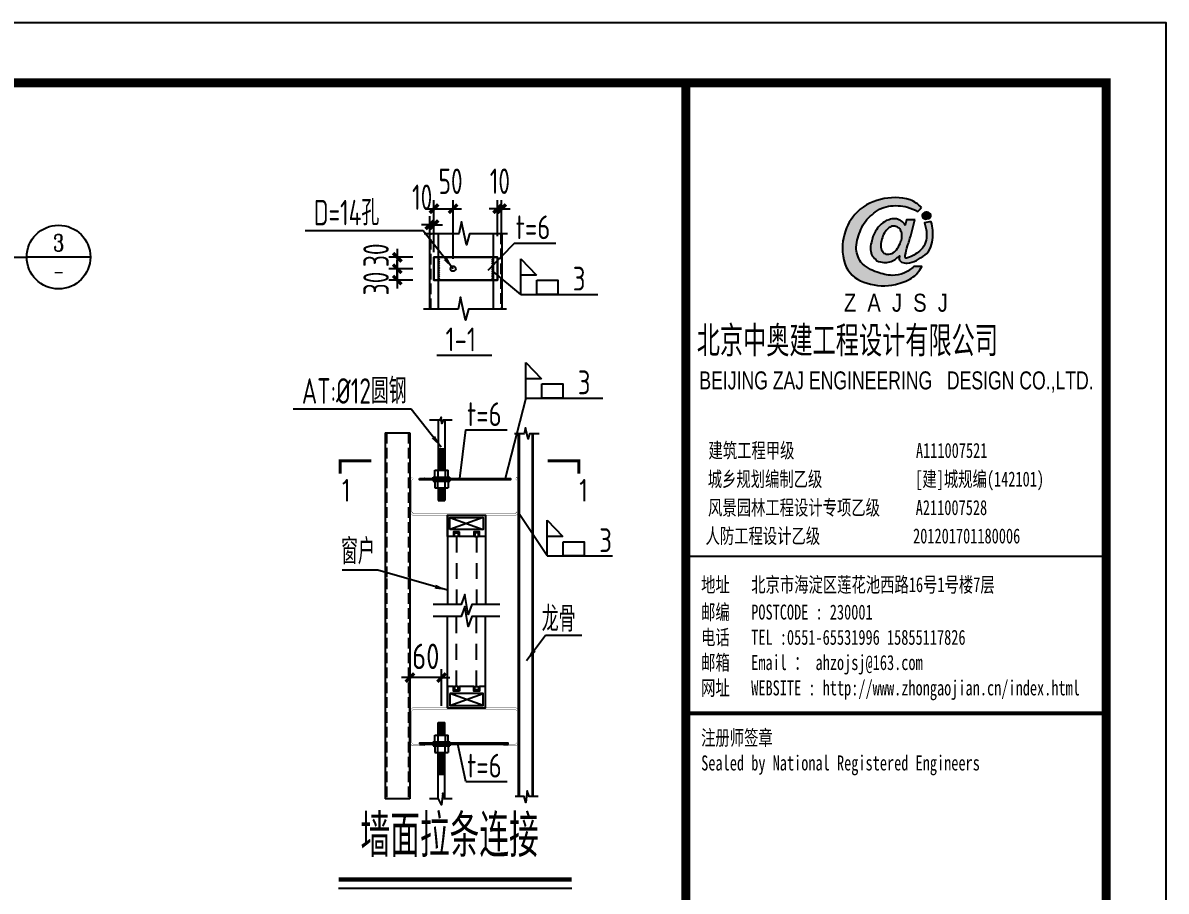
# Model space of a CAD drawing. Extents: x -89996 to 1006241, y -2176 to 440573.
# Drawn here: x 645472 to 672407, y 61371 to 81824 of the extents above; entities that cross this region are included whole.
import ezdxf
from ezdxf.enums import TextEntityAlignment as Align

# ---------------------------------------------------------------- set-up
doc = ezdxf.new("R2010")
doc.units = 0
doc.header["$LTSCALE"] = 1000
doc.header["$MEASUREMENT"] = 0
doc.linetypes.add('DASH', pattern=[0.35, 0.25, -0.1])
doc.linetypes.add('x2', pattern=[1.25, 0.75, -0.5])
for name, color, linetype in [('AXIS', 3, 'Continuous'), ('DIM_IDEN', 3, 'Continuous'), ('LT', 27, 'Continuous'), ('PUB_TEXT', 7, 'Continuous'), ('PUB_TITLE', 4, 'Continuous'), ('PZ', 202, 'Continuous'), ('TEXT', 7, 'Continuous'), ('THIN', 7, 'Continuous'), ('WINDOW', 4, 'Continuous'), ('图签', 3, 'Continuous')]:
    doc.layers.add(name, color=color, linetype=linetype)
doc.styles.add('_gyy_title_Arial', font='arial.ttf', dxfattribs={"width": 0.7})
doc.styles.add('_gyy_title_ST', font='', dxfattribs={"width": 0.8})
doc.styles.add('_TCH_DIM_T3', font='SIMPLEX', dxfattribs={"width": 0.705882, "bigfont": 'GBCBIG'})
doc.styles.add('_TCH_LABEL', font='COMPLEX', dxfattribs={"bigfont": 'GBCBIG'})
doc.styles.add('C', font='tssdeng.shx', dxfattribs={"height": 3, "bigfont": 'tssdchn.shx'})
doc.styles.add('HZ', font='txt.shx', dxfattribs={"width": 0.8, "bigfont": '000hztxt.shx'})
doc.styles.add('SIM-TSSC', font='simplex.shx', dxfattribs={"width": 0.8, "bigfont": 'tssdchn.shx'})
doc.styles.add('TSSD_Dimension', font='Tssdeng.shx', dxfattribs={"width": 0.8, "bigfont": 'hztxt.shx'})
doc.styles.add('TSSD_Label', font='tssdeng.shx', dxfattribs={"width": 0.7, "bigfont": 'hztxt.shx'})
doc.styles.add('标准字体', font='tssdeng.shx', dxfattribs={"width": 0.7, "bigfont": 'tssdchn.shx'})
doc.styles.get('_gyy_title_ST').set_extended_font_data('SimSun')
doc.dimstyles.new('TCH-200-1', dxfattribs={"dimtxt": 595, "dimasz": 200, "dimexe": 500, "dimexo": 600, "dimgap": 252.5, "dimtad": 1, "dimdec": 0, "dimzin": 0, "dimdsep": 46, "dimtxsty": '_TCH_DIM_T3', "dimblk": 'ARCHTICK', "dimcen": 0.09, "dimclrd": 3, "dimclre": 3, "dimclrt": 7, "dimazin": 2, "dimtfac": 1, "dimtdec": 0, "dimtix": 1, "dimtmove": 2, "dimatfit": 3, "dimfxl": 0, "dimtolj": 1, "dimtzin": 0, "dimarcsym": 0})
doc.dimstyles.new('TSSD_20_200', dxfattribs={"dimtxt": 600, "dimasz": 200, "dimexe": 200, "dimexo": 500, "dimgap": 200, "dimtad": 1, "dimdec": 0, "dimlfac": 0.05, "dimzin": 0, "dimdsep": 46, "dimtxsty": 'TSSD_Dimension', "dimblk": 'ARCHTICK', "dimblk1": 'ARCHTICK', "dimblk2": 'ARCHTICK', "dimcen": 0, "dimdle": 200, "dimclrt": 7, "dimadec": 0, "dimazin": 0, "dimtfac": 1, "dimtdec": 0, "dimtix": 1, "dimtmove": 2, "dimatfit": 3, "dimfxl": 0, "dimtolj": 1, "dimtzin": 0, "dimarcsym": 0})
pattern_1 = [(45, (-91653.534, 60312.29), (-22.4506403, 22.4506403), [])]

# ---------------------------------------------------------------- blocks, each defined once
blk = doc.blocks.new('_ArchTick')
at = {"color": 0, "linetype": 'ByBlock', "const_width": 0.4}
blk.add_lwpolyline([(-0.5, -0.5), (0.5, 0.5)], dxfattribs=at)
blk = doc.blocks.new('*D516')
at = {"layer": 'AXIS', "color": 0, "linetype": 'ByBlock', "lineweight": -2, "transparency": 16777216}
for p, q in [((654593, 64047), (654593, 66601)), ((655335, 65736), (655335, 66601)), ((654593, 66401), (654393, 66401)), ((655335, 66401), (654593, 66401)), ((655335, 66401), (655535, 66401))]:
    blk.add_line(p, q, dxfattribs=at)
at = {"layer": 'Defpoints', "color": 0, "linetype": 'ByBlock', "transparency": 16777216}
for p in [(654593, 66401), (655335, 65236), (654593, 63547)]:
    blk.add_point(p, dxfattribs=at)
at = {"layer": 'AXIS', "color": 0, "linetype": 'ByBlock', "lineweight": -2, "transparency": 16777216, "xscale": 200, "yscale": 200, "zscale": 200}
blk.add_blockref('_ArchTick', (654593, 66401), dxfattribs=at)
at = {"layer": 'AXIS', "color": 0, "linetype": 'ByBlock', "lineweight": -2, "transparency": 16777216, "xscale": 200, "yscale": 200, "zscale": 200, "rotation": 180}
blk.add_blockref('_ArchTick', (655335, 66401), dxfattribs=at)
at = {"layer": 'AXIS', "color": 7, "linetype": 'ByBlock', "transparency": 16777216, "insert": (654964, 66901), "char_height": 600, "attachment_point": 5, "style": 'TSSD_Dimension'}
blk.add_mtext('\\A1;60', dxfattribs=at)
blk = doc.blocks.new('*D641')
at = {"layer": 'AXIS', "color": 0, "linetype": 'ByBlock', "lineweight": -2, "transparency": 16777216}
for p, q in [((654294, 76501), (654294, 75564)), ((654657, 76301), (654094, 76301)), ((654657, 75764), (654094, 75764))]:
    blk.add_line(p, q, dxfattribs=at)
at = {"layer": 'Defpoints', "color": 0, "linetype": 'ByBlock', "transparency": 16777216}
for p in [(655157, 76301), (654294, 75764), (655157, 75764)]:
    blk.add_point(p, dxfattribs=at)
at = {"layer": 'AXIS', "color": 0, "linetype": 'ByBlock', "lineweight": -2, "transparency": 16777216, "xscale": 200, "yscale": 200, "zscale": 200}
for p, rotation in [((654294, 76301), 90), ((654294, 75764), 270)]:
    blk.add_blockref('_ArchTick', p, dxfattribs=dict(at, rotation=rotation))
at = {"layer": 'AXIS', "color": 7, "linetype": 'ByBlock', "transparency": 16777216, "insert": (653794, 76349), "char_height": 600, "width": 503.66, "attachment_point": 5, "rotation": 90, "style": 'TSSD_Label'}
blk.add_mtext('\\A1;30', dxfattribs=at)
blk = doc.blocks.new('*D642')
at = {"layer": 'AXIS', "color": 0, "linetype": 'ByBlock', "lineweight": -2, "transparency": 16777216}
for p, q in [((655062, 77068), (654862, 77068)), ((655062, 76422), (655062, 77268)), ((655062, 77068), (655157, 77068)), ((655157, 76422), (655157, 77268)), ((655157, 77068), (655357, 77068))]:
    blk.add_line(p, q, dxfattribs=at)
at = {"layer": 'Defpoints', "color": 0, "linetype": 'ByBlock', "transparency": 16777216}
for p in [(655157, 77068), (655062, 75922), (655157, 75922)]:
    blk.add_point(p, dxfattribs=at)
at = {"layer": 'AXIS', "color": 0, "linetype": 'ByBlock', "lineweight": -2, "transparency": 16777216, "xscale": 200, "yscale": 200, "zscale": 200}
blk.add_blockref('_ArchTick', (655062, 77068), dxfattribs=at)
at = {"layer": 'AXIS', "color": 0, "linetype": 'ByBlock', "lineweight": -2, "transparency": 16777216, "xscale": 200, "yscale": 200, "zscale": 200, "rotation": 180}
blk.add_blockref('_ArchTick', (655157, 77068), dxfattribs=at)
at = {"layer": 'AXIS', "color": 7, "linetype": 'ByBlock', "transparency": 16777216, "insert": (654880, 77716), "char_height": 600, "attachment_point": 5, "style": 'TSSD_Label'}
blk.add_mtext('\\A1;10', dxfattribs=at)
blk = doc.blocks.new('*D643')
at = {"layer": 'AXIS', "color": 0, "linetype": 'ByBlock', "lineweight": -2, "transparency": 16777216}
for p, q in [((655157, 76800), (655157, 77645)), ((655610, 76264), (655610, 77645)), ((654957, 77445), (655810, 77445))]:
    blk.add_line(p, q, dxfattribs=at)
at = {"layer": 'Defpoints', "color": 0, "linetype": 'ByBlock', "transparency": 16777216}
for p in [(655610, 77445), (655157, 76300), (655610, 75764)]:
    blk.add_point(p, dxfattribs=at)
at = {"layer": 'AXIS', "color": 0, "linetype": 'ByBlock', "lineweight": -2, "transparency": 16777216, "xscale": 200, "yscale": 200, "zscale": 200, "rotation": 180}
blk.add_blockref('_ArchTick', (655157, 77445), dxfattribs=at)
at = {"layer": 'AXIS', "color": 0, "linetype": 'ByBlock', "lineweight": -2, "transparency": 16777216, "xscale": 200, "yscale": 200, "zscale": 200}
blk.add_blockref('_ArchTick', (655610, 77445), dxfattribs=at)
at = {"layer": 'AXIS', "color": 7, "linetype": 'ByBlock', "transparency": 16777216, "insert": (655549, 78093), "char_height": 600, "attachment_point": 5, "style": 'TSSD_Label'}
blk.add_mtext('\\A1;50', dxfattribs=at)
blk = doc.blocks.new('*D517')
at = {"layer": 'AXIS', "color": 0, "linetype": 'ByBlock', "lineweight": -2, "transparency": 16777216}
for p, q in [((656657, 76800), (656657, 77646)), ((656751, 76800), (656751, 77646)), ((656657, 77446), (656457, 77446)), ((656751, 77446), (656657, 77446)), ((656751, 77446), (656951, 77446))]:
    blk.add_line(p, q, dxfattribs=at)
at = {"layer": 'Defpoints', "color": 0, "linetype": 'ByBlock', "transparency": 16777216}
for p in [(656657, 77446), (656657, 76300), (656751, 76300)]:
    blk.add_point(p, dxfattribs=at)
at = {"layer": 'AXIS', "color": 0, "linetype": 'ByBlock', "lineweight": -2, "transparency": 16777216, "xscale": 200, "yscale": 200, "zscale": 200}
blk.add_blockref('_ArchTick', (656657, 77446), dxfattribs=at)
at = {"layer": 'AXIS', "color": 0, "linetype": 'ByBlock', "lineweight": -2, "transparency": 16777216, "xscale": 200, "yscale": 200, "zscale": 200, "rotation": 180}
blk.add_blockref('_ArchTick', (656751, 77446), dxfattribs=at)
at = {"layer": 'AXIS', "color": 7, "linetype": 'ByBlock', "transparency": 16777216, "insert": (656711, 78094), "char_height": 600, "attachment_point": 5, "style": 'TSSD_Label'}
blk.add_mtext('\\A1;10', dxfattribs=at)
blk = doc.blocks.new('*D518')
at = {"layer": 'AXIS', "color": 0, "linetype": 'ByBlock', "lineweight": -2, "transparency": 16777216}
for p, q in [((654294, 76032), (654294, 76232)), ((654657, 76032), (654094, 76032)), ((654294, 75764), (654294, 76032)), ((654657, 75764), (654094, 75764)), ((654294, 75764), (654294, 75564))]:
    blk.add_line(p, q, dxfattribs=at)
at = {"layer": 'Defpoints', "color": 0, "linetype": 'ByBlock', "transparency": 16777216}
for p in [(654294, 76032), (655157, 76032), (655157, 75764)]:
    blk.add_point(p, dxfattribs=at)
at = {"layer": 'AXIS', "color": 0, "linetype": 'ByBlock', "lineweight": -2, "transparency": 16777216, "xscale": 200, "yscale": 200, "zscale": 200}
for p, rotation in [((654294, 76032), 270), ((654294, 75764), 90)]:
    blk.add_blockref('_ArchTick', p, dxfattribs=dict(at, rotation=rotation))
at = {"layer": 'AXIS', "color": 7, "linetype": 'ByBlock', "transparency": 16777216, "insert": (653794, 75685), "char_height": 600, "width": 503.66, "attachment_point": 5, "rotation": 90, "style": 'TSSD_Label'}
blk.add_mtext('\\A1;30', dxfattribs=at)
blk = doc.blocks.new('dd')
at = {"layer": '图签'}
h = blk.add_hatch(color=5, dxfattribs=at)
h.set_gradient(color1=(0, 0, 255), color2=(36, 36, 255), one_color=1, tint=0.57)
h.paths.add_polyline_path([(452, 1270, -0.093206), (531, 1562, -0.136321), (716, 1807, -0.161039), (988, 1948, -0.108591), (1307, 1935, -0.049497), (1479, 1861, 0.062627), (1539, 1932, 0.094388), (1351, 2056, 0.136326), (854, 2062, 0.161722), (430, 1810, 0.133661), (243, 1435, 0.158414), (286, 937, 0.22517), (632, 669, 0.138663), (1107, 646, 0.074676), (1375, 753, 0.125344), (1543, 944, 0.006312), (1413, 948, -0.090385), (1244, 833, -0.096745), (1053, 797, -0.073845), (803, 850, -0.140868), (530, 1020, -0.160753)])
h = blk.add_hatch(color=5, dxfattribs=at)
h.set_gradient(color1=(0, 0, 255), color2=(36, 36, 255), one_color=1, tint=0.57)
h.paths.add_polyline_path([(1306, 1289, 0.011169), (1334, 1370, 0.005807), (1431, 1724, 0.01105), (1292, 1724, 0.016796), (1267, 1634, 0.125943), (1203, 1704, 0.083806), (1120, 1739, 0.082879), (1047, 1739, -0.008503), (952, 1710, 0.060057), (844, 1628, 0.086078), (774, 1532, 0.099424), (705, 1347, 0.12153), (690, 1225, 0.102644), (719, 1122, 0.056648), (797, 1042, 0.092914), (913, 1013, 0.194578), (1098, 1064, -0.002562), (1175, 1122, 0.064354), (1167, 1068, 0.172385), (1207, 1017, 0.105458), (1300, 1002, 0.086567), (1454, 1046, 0.047674), (1592, 1136, 0.166359), (1692, 1274, 0.096748), (1728, 1431, 0.03151), (1728, 1548, 0.041815), (1700, 1691, 0.007654), (1588, 1673, -0.009919), (1610, 1585, -0.068269), (1624, 1482, -0.105336), (1605, 1352, -0.14652), (1528, 1223, -0.070486), (1434, 1151, -0.077937), (1341, 1103, -0.127098), (1272, 1084, -0.114215), (1267, 1129, -0.007609)])
h.paths.add_polyline_path([(865, 1245, -0.099994), (863, 1328, -0.050974), (888, 1427, -0.120527), (938, 1529, -0.043888), (1002, 1595, -0.08446), (1063, 1619, -0.147309), (1127, 1607, -0.037474), (1177, 1572, -0.06931), (1209, 1507, -0.067662), (1213, 1431, -0.02676), (1211, 1413, 0.017209), (1183, 1329, -0.048815), (1120, 1223, -0.139096), (1046, 1163, -0.097991), (944, 1153, -0.085394), (909, 1169, -0.149141)], flags=16)
h = blk.add_hatch(color=1, dxfattribs=at)
h.set_gradient(color1=(255, 0, 0), color2=(255, 0, 0), tint=0.57)
h.paths.add_polyline_path([(1557, 1818, 0.386553), (1564, 1757, 0.170676), (1604, 1736, 0.082224), (1657, 1743, 0.087509), (1686, 1766, 0.264235), (1694, 1804, 0.244333), (1636, 1850, 0.30271)])
blk.add_lwpolyline([(1539, 1932, 0.094388), (1351, 2056, 0.136326), (854, 2062, 0.161722), (430, 1810, 0.133661), (243, 1435, 0.158414), (286, 937, 0.22517), (632, 669, 0.138663), (1107, 646, 0.074676), (1375, 753, 0.125344), (1543, 944, 0.006312), (1413, 948, -0.090385), (1244, 833, -0.096745), (1053, 797, -0.073845), (803, 850, -0.140868), (530, 1020, -0.160753), (452, 1270, -0.093206), (531, 1562, -0.136321), (716, 1807, -0.161039), (988, 1948, -0.108591), (1307, 1935, -0.049497), (1479, 1861, 0.062627)], format="xyb", close=True, dxfattribs=at)
for points in [[(1431, 1724, 0.011041), (1292, 1724, 0.016796), (1267, 1634, 0.125943), (1203, 1704, 0.083806), (1120, 1739, 0.082879), (1047, 1739, -0.008503), (952, 1710, 0.060057), (844, 1628, 0.086078), (774, 1532, 0.099424), (705, 1347, 0.12153), (690, 1225, 0.102644), (719, 1122, 0.056648), (797, 1042, 0.092914), (913, 1013, 0.194578), (1098, 1064, -0.002562), (1175, 1122, 0.064354), (1167, 1068, 0.172385), (1207, 1017, 0.105458), (1300, 1002, 0.086567), (1454, 1046, 0.047674), (1592, 1136, 0.166359), (1692, 1274, 0.096748), (1728, 1431, 0.03151), (1728, 1548, 0.041815), (1700, 1691, 0.007654), (1588, 1673, -0.009919), (1610, 1585, -0.068269), (1624, 1482, -0.105336), (1605, 1352, -0.14652), (1528, 1223, -0.070486), (1434, 1151, -0.077937), (1341, 1103, -0.127098), (1272, 1084, -0.114215), (1267, 1129, -0.007609), (1306, 1289, 0.011169), (1334, 1370, 0.005782), (1430, 1722, 0.069025)], [(1694, 1804, 0.243958), (1636, 1850, 0.303117), (1557, 1818, 0.386553), (1564, 1757, 0.170676), (1604, 1736, 0.082224), (1657, 1743, 0.087509), (1686, 1766, 0.264235), (1694, 1804, -7.823139)], [(1213, 1431, 0.067662), (1209, 1507, 0.06931), (1177, 1572, 0.037474), (1127, 1607, 0.147309), (1063, 1619, 0.08446), (1002, 1595, 0.043888), (938, 1529, 0.120527), (888, 1427, 0.050974), (863, 1328, 0.099994), (865, 1245, 0.149141), (909, 1169, 0.085394), (944, 1153, 0.097991), (1046, 1163, 0.139096), (1120, 1223, 0.048815), (1183, 1329, -0.017209), (1211, 1413, 0.02676), (1213, 1431, 0.441273)]]:
    blk.add_lwpolyline(points, format="xyb", dxfattribs=at)
at = {"insert": (246, 492), "char_height": 300, "width": 8000, "attachment_point": 1, "style": 'HZ'}
blk.add_mtext('{\\fArial|b0|i0|c0|p32;Z  A  J  S  J}', dxfattribs=at)
blk = doc.blocks.new('A$C767023C3')
at = {"layer": 'PUB_TITLE'}
blk.add_line((-4949, -5573), (0, -5573), dxfattribs=at)
at = {"layer": 'PUB_TITLE', "const_width": 106}
blk.add_lwpolyline([(-4949, 0), (0, 0), (0, -40586), (-4949, -40586)], close=True, dxfattribs=at)
at = {"layer": 'PUB_TITLE', "const_width": 49.5}
blk.add_lwpolyline([(-4949, -7426), (0, -7426)], dxfattribs=at)
at = {"layer": '图签', "xscale": 0.70707067020202, "yscale": 0.70707067020202, "zscale": 0.70707067020202}
blk.add_blockref('dd', (-3263, -2831), dxfattribs=at)
at = {"color": 1, "insert": (-4822, -2862), "char_height": 359.1, "width": 9576, "attachment_point": 1, "style": 'HZ'}
blk.add_mtext('北京中奥建工程设计有限公司', dxfattribs=at)
at = {"layer": 'PUB_TITLE', "width": 0.7}
for s, height, style, p in [('BEIJING ZAJ ENGINEERING   DESIGN CO.,LTD.', 212.12, '_gyy_title_Arial', (-2469, -3610)), ('建筑工程甲级                 A111007521             ', 176.77, '_gyy_title_ST', (-2494, -4417)), ('城乡规划编制乙级             [建]城规编(142101)', 176.77, '_gyy_title_ST', (-2712, -4754)), ('风景园林工程设计专项乙级     A211007528           ', 176.77, '_gyy_title_ST', (-2582, -5090)), ('人防工程设计乙级             201201701180006', 176.77, '_gyy_title_ST', (-2865, -5424))]:
    blk.add_text(s, height=height, dxfattribs=dict(at, style=style)).set_placement(p, align=Align.CENTER)
at = {"layer": 'PUB_TITLE', "style": '_gyy_title_ST', "width": 0.7}
for s, height, p in [('地址   北京市海淀区莲花池西路16号1号楼7层', 176.77, (-4771, -5998)), ('邮编   POSTCODE : 230001', 176.77, (-4771, -6321)), ('电话   TEL :0551-65531996 15855117826', 176.77, (-4771, -6618)), ('邮箱   Email ： ahzojsj@163.com', 176.77, (-4771, -6915)), ('网址   WEBSITE : http://www.zhongaojian.cn/index.html', 176.77, (-4771, -7214)), ('注册师签章', 176.8, (-4771, -7801)), ('Sealed by National Registered Engineers', 176.77, (-4770, -8098))]:
    blk.add_text(s, height=height, dxfattribs=at).set_placement(p)

msp = doc.modelspace()

# ---------------------------------------------------------------- hatches: boundary and pattern name
h = msp.add_hatch()
h.set_pattern_fill('ANSI31', color=256, scale=20)
h.set_pattern_definition(pattern_1)
h.paths.add_polyline_path([(655261.62, 76300.84), (655293.83, 76301.61), (655293.83, 76290), (655293.83, 76300.84), (655293.83, 75764.09), (655342.47, 75764.09), (655273.98, 75764.09), (655261.62, 75764.09)])
h = msp.add_hatch()
h.set_pattern_fill('ANSI31', color=256, scale=20)
h.set_pattern_definition(pattern_1)
h.paths.add_polyline_path([(656551.45, 76300.84), (656519.24, 76301.61), (656519.24, 76290), (656519.24, 76300.84), (656519.24, 75764.09), (656470.6, 75764.09), (656539.08, 75764.09), (656551.45, 75764.09)])

# ---------------------------------------------------------------- linework, layer by layer
for p, q in [((657202.88, 76268.58, 1241.99), (657574.78, 75882.63, 1241.99)), ((657202.88, 75426.24, 1241.99), (657202.88, 76268.58, 1241.99)), ((657574.78, 75882.63, 1241.99), (657202.88, 75882.63, 1241.99)), ((657320.91, 73825.78, 1444.73), (657692.82, 73439.84, 1444.73)), ((657320.91, 72983.44, 1444.73), (657320.91, 73825.78, 1444.73)), ((657692.82, 73439.84, 1444.73), (657320.91, 73439.84, 1444.73)), ((654006.98, 72163.86, 1444.73), (654592.71, 72163.86, 1444.73)), ((654006.98, 72163.86, 1444.73), (654006.98, 68736.93, 1444.73)), ((654592.71, 72163.86, 1444.73), (654592.71, 68736.93, 1444.73)), ((655135.2, 71123.93), (655535.2, 71123.93)), ((655135.2, 71095.66), (655135.2, 71123.93)), ((655175.2, 71283.93), (655495.2, 71283.93)), ((655175.2, 71123.93), (655175.2, 71283.93)), ((655246.03, 71283.93), (655246.03, 71123.93)), ((655424.37, 71283.93), (655424.37, 71123.93)), ((655495.2, 71123.93), (655495.2, 71283.93)), ((655535.2, 71095.66), (655535.2, 71123.93)), ((655135.2, 71057.26), (655135.2, 71030.59)), ((655135.2, 71030.59), (655535.2, 71030.59)), ((655175.2, 71030.59), (655175.2, 70870.59)), ((655175.2, 70870.59), (655495.2, 70870.59)), ((655246.03, 70870.59), (655246.03, 71030.59)), ((655424.37, 70870.59), (655424.37, 71030.59)), ((655495.2, 71030.59), (655495.2, 70870.59)), ((655535.2, 71057.26), (655535.2, 71030.59)), ((657825.4, 70107.67, 1444.73), (658197.3, 69721.72, 1444.73)), ((657825.4, 69265.33, 1444.73), (657825.4, 70107.67, 1444.73)), ((658197.3, 69721.72, 1444.73), (657825.4, 69721.72, 1444.73)), ((654006.98, 68736.93, 1444.73), (654006.98, 63546.59, 1444.73)), ((654592.71, 68736.93, 1444.73), (654592.71, 63546.59, 1444.73)), ((655175.2, 65046.24, 1444.73), (655495.2, 65046.24, 1444.73)), ((655175.2, 64886.24, 1444.73), (655175.2, 65046.24, 1444.73)), ((655246.03, 65046.24, 1444.73), (655246.03, 64886.24, 1444.73)), ((655424.37, 65046.24, 1444.73), (655424.37, 64886.24, 1444.73)), ((655495.2, 64886.24, 1444.73), (655495.2, 65046.24, 1444.73)), ((655135.2, 64859.57, 1444.73), (655135.2, 64886.24, 1444.73)), ((655135.2, 64886.24, 1444.73), (655535.2, 64886.24, 1444.73)), ((655135.2, 64821.17, 1444.73), (655135.2, 64792.91, 1444.73)), ((655135.2, 64792.91, 1444.73), (655535.2, 64792.91, 1444.73)), ((655175.2, 64792.91, 1444.73), (655175.2, 64632.91, 1444.73)), ((655246.03, 64632.91, 1444.73), (655246.03, 64792.91, 1444.73)), ((655424.37, 64632.91, 1444.73), (655424.37, 64792.91, 1444.73)), ((655495.2, 64792.91, 1444.73), (655495.2, 64632.91, 1444.73)), ((655535.2, 64859.57, 1444.73), (655535.2, 64886.24, 1444.73)), ((655535.2, 64821.17, 1444.73), (655535.2, 64792.91, 1444.73)), ((655175.2, 64632.91, 1444.73), (655495.2, 64632.91, 1444.73)), ((654592.71, 63546.59, 1444.73), (654006.98, 63546.59, 1444.73))]:
    msp.add_line(p, q)
at = {"linetype": 'DASH'}
for p, q in [((654038.55, 72163.86, 1444.73), (654038.55, 68736.93, 1444.73)), ((654561.14, 72163.86, 1444.73), (654561.14, 68736.93, 1444.73)), ((654038.55, 68736.93, 1444.73), (654038.55, 63546.59, 1444.73)), ((654561.14, 68736.93, 1444.73), (654561.14, 63546.59, 1444.73))]:
    msp.add_line(p, q, dxfattribs=at)
for points, elevation in [([(655156.53, 75764.09), (656656.53, 75764.09), (656656.53, 76300.84), (655156.53, 76300.84)], 1241.99), ([(656656.53, 75764.09), (655156.53, 75764.09), (655156.53, 76300.84), (656656.53, 76300.84)], 1241.99), ([(657579.19, 75762.49), (658075.06, 75762.49), (658075.06, 75426.24), (657579.19, 75426.24)], 1241.99), ([(657697.23, 73319.69), (658193.1, 73319.69), (658193.1, 72983.44), (657697.23, 72983.44)], 1444.73), ([(658201.71, 69601.58), (658697.58, 69601.58), (658697.58, 69265.33), (658201.71, 69265.33)], 1444.73), ([(654813.84, 64829.57), (656909.01, 64829.57), (656909.01, 64859.57), (654813.84, 64859.57)], 1444.73)]:
    msp.add_lwpolyline(points, close=True, dxfattribs=dict(elevation=elevation))
msp.add_lwpolyline([(654813.67, 71087.26), (656960.4, 71087.26), (656960.4, 71057.26), (654813.67, 71057.26)], close=True)
at = {"color": 3, "const_width": 100, "elevation": 1444.73}
msp.add_lwpolyline([(652912.12, 61642.06), (658404.09, 61642.06)], dxfattribs=at)
at = {"color": 3, "elevation": 1444.73}
msp.add_lwpolyline([(652912.12, 61442.06), (658404.09, 61442.06)], dxfattribs=at)
msp.add_circle((655609.68, 76032.46, 1241.99), 61.22)
at = {"layer": 'AXIS', "linetype": 'ByBlock'}
for p, q in [((657051.13, 76636.74, 2686.72), (656428.12, 75987.44, 1241.99)), ((657051.13, 76636.74, 2686.72), (658027.43, 76636.74, 2686.72)), ((657202.88, 75426.24, 1241.99), (656552.98, 75969.67, 1241.99)), ((657202.88, 75426.24, 1241.99), (659021.53, 75426.24, 1241.99)), ((655223.28, 73995.99, 1241.99), (656522.74, 73995.99, 1241.99)), ((657320.91, 72983.44, 1444.73), (656837.88, 71087.26)), ((657320.91, 72983.44, 1444.73), (659139.57, 72983.44, 1444.73)), ((655904.42, 72234.6, 1444.73), (655761.95, 71087.26)), ((655904.42, 72234.6, 1444.73), (656880.72, 72234.6, 1444.73)), ((657825.4, 69265.33, 1444.73), (657146.09, 70280.65)), ((657825.4, 69265.33, 1444.73), (659360.53, 69265.33, 1444.73)), ((655905.83, 63955.37, 2889.46), (655721.4, 64829.57, 1444.73)), ((655905.83, 63955.37, 2889.46), (656882.13, 63955.37, 2889.46))]:
    msp.add_line(p, q, dxfattribs=at)
at = {"layer": 'AXIS', "color": 3, "const_width": 70, "elevation": 1444.73}
for points in [[(653684.36, 71504.12), (652948.37, 71504.12), (652948.37, 71202.59)], [(657834.41, 71504.12), (658570.4, 71504.12), (658570.4, 71202.59)]]:
    msp.add_lwpolyline(points, dxfattribs=at)
at = {"layer": 'DIM_IDEN'}
for p in [(645012.84, 76307.42), (647063.05, 76307.42)]:
    msp.add_line(p, (645563.05, 76307.42), dxfattribs=at)
msp.add_circle((646313.05, 76307.42), 750, dxfattribs=at)
at = {"layer": 'LT', "elevation": 1241.99}
for points in [[(656888.31, 76857.81), (655992.39, 76857.81), (655920.68, 76597.19), (655806.3, 77136.32), (655744.76, 76857.81), (654930.4, 76857.81)], [(655061.62, 75081.53), (655061.62, 76857.81)], [(655261.62, 75081.53), (655261.62, 76857.81)], [(656552.98, 76857.81), (656552.98, 75081.53)], [(656752.98, 76857.81), (656752.98, 75081.53)], [(656868.31, 75081.53), (655972.39, 75081.53), (655900.68, 74820.91), (655786.3, 75360.04), (655724.76, 75081.53), (654910.4, 75081.53)]]:
    msp.add_lwpolyline(points, dxfattribs=at)
at = {"layer": 'LT', "linetype": 'DASH', "elevation": 1241.99}
for points in [[(655081.62, 75081.53), (655081.62, 76857.81)], [(656732.98, 76857.81), (656732.98, 75081.53)]]:
    msp.add_lwpolyline(points, dxfattribs=at)
at = {"layer": 'LT'}
for points in [[(657638.86, 72144.97), (657410.32, 72144.97), (657374.46, 72014.67), (657317.27, 72284.23), (657286.5, 72144.97), (657052.21, 72144.97)], [(657152.71, 63600.45), (657152.71, 72144.97)], [(657172.71, 63600.45), (657172.71, 72144.97)], [(657470.17, 72144.97), (657470.17, 63600.45)], [(657490.17, 72144.97), (657490.17, 63600.45)], [(657609.98, 63600.45), (657398.21, 63600.45), (657350.36, 63730.75), (657320.31, 63461.19), (657286.5, 63600.45), (657071.55, 63600.45)]]:
    msp.add_lwpolyline(points, dxfattribs=at)
at = {"layer": 'LT', "linetype": 'ByBlock', "const_width": 6.4}
msp.add_lwpolyline([(656837.88, 71087.26), (656837.88, 71125.66), (657095.11, 71125.66), (657152.71, 71068.06), (657152.71, 70287.26), (657095.11, 70229.66), (654650.31, 70229.66), (654592.71, 70287.26), (654592.71, 71068.06), (654650.31, 71125.66), (654942.38, 71125.66), (654942.38, 71087.26), (654669.51, 71087.26), (654631.11, 71048.86), (654631.11, 70306.46), (654669.51, 70268.06), (657075.91, 70268.06), (657114.31, 70306.46), (657114.31, 71048.86), (657075.91, 71087.26), (656889.36, 71087.26)], close=True, dxfattribs=at)
at = {"layer": 'LT', "linetype": 'ByBlock', "const_width": 6.4, "elevation": 1444.73}
msp.add_lwpolyline([(656803.74, 64829.57), (656803.74, 64791.17), (657095.11, 64791.17), (657152.71, 64848.77), (657152.71, 65629.57), (657095.11, 65687.17), (654650.31, 65687.17), (654592.71, 65629.57), (654592.71, 64848.77), (654650.31, 64791.17), (654942.38, 64791.17), (654942.38, 64829.57), (654669.51, 64829.57), (654631.11, 64867.97), (654631.11, 65610.37), (654669.51, 65648.77), (657075.91, 65648.77), (657114.31, 65610.37), (657114.31, 64867.97), (657075.91, 64829.57), (656826.19, 64829.57)], close=True, dxfattribs=at)
at = {"layer": 'PUB_TITLE'}
msp.add_lwpolyline([(553607.21, -2176.39), (672407.21, -2176.39), (672407.21, 81823.61), (553607.21, 81823.61)], close=True, dxfattribs=at)
at = {"layer": 'PUB_TITLE', "const_width": 212.12}
msp.add_lwpolyline([(557142.57, -762.25), (557142.57, 80409.47), (670993.07, 80409.47), (670993.07, -762.25)], close=True, dxfattribs=at)
at = {"layer": 'PZ'}
for p, q in [((655255.2, 72462.77), (655255.2, 71283.93)), ((655415.2, 72462.77), (655415.2, 71283.93)), ((655255.2, 71771.18), (655401.8, 71790.59)), ((655255.2, 71790.59), (655415.2, 71790.59)), ((655255.2, 71750), (655415.2, 71771.18)), ((655255.2, 71728.81), (655415.2, 71750)), ((655255.2, 71707.63), (655415.2, 71728.81)), ((655255.2, 71686.44), (655415.2, 71707.63)), ((655255.2, 71665.26), (655415.2, 71686.44)), ((655255.2, 71644.07), (655415.2, 71665.26)), ((655255.2, 71622.89), (655415.2, 71644.07)), ((655255.2, 71601.7), (655415.2, 71622.89)), ((655255.2, 71580.52), (655415.2, 71601.7)), ((655255.2, 71559.33), (655415.2, 71580.52)), ((655255.2, 71538.15), (655415.2, 71559.33)), ((655255.2, 71516.96), (655415.2, 71538.15)), ((655255.2, 71495.78), (655415.2, 71516.96)), ((655255.2, 71474.59), (655415.2, 71495.78)), ((655255.2, 71453.41), (655415.2, 71474.59)), ((655255.2, 71432.22), (655415.2, 71453.41)), ((655255.2, 71411.04), (655415.2, 71432.22)), ((655255.2, 71389.85), (655415.2, 71411.04)), ((655255.2, 71368.67), (655415.2, 71389.85)), ((655255.2, 71347.48), (655415.2, 71368.67)), ((655255.2, 71326.3), (655415.2, 71347.48)), ((655255.2, 71305.11), (655415.2, 71326.3)), ((655255.2, 71283.93), (655415.2, 71305.11)), ((655255.2, 70870.59), (655255.2, 70574)), ((655255.2, 70868.82), (655415.2, 70847.63)), ((655255.2, 70847.63), (655415.2, 70826.45)), ((655415.2, 70870.59), (655415.2, 70574)), ((655255.2, 70826.45), (655415.2, 70805.26)), ((655255.2, 70805.26), (655415.2, 70784.08)), ((655255.2, 70784.08), (655415.2, 70762.89)), ((655255.2, 70762.89), (655415.2, 70741.71)), ((655255.2, 70741.71), (655415.2, 70720.52)), ((655255.2, 70720.52), (655415.2, 70699.34)), ((655255.2, 70699.34), (655415.2, 70678.15)), ((655255.2, 70678.15), (655415.2, 70656.97)), ((655255.2, 70656.97), (655415.2, 70635.78)), ((655255.2, 70635.78), (655415.2, 70614.6)), ((655255.2, 70614.6), (655415.2, 70593.41)), ((655255.2, 70593.41), (655401.8, 70574)), ((655255.2, 70574), (655415.2, 70574)), ((655255.2, 65342.83, 1444.73), (655415.2, 65342.83, 1444.73)), ((655255.2, 65323.42, 1444.73), (655401.8, 65342.83, 1444.73)), ((655255.2, 65046.24, 1444.73), (655255.2, 65342.83, 1444.73)), ((655255.2, 65302.23, 1444.73), (655415.2, 65323.42, 1444.73)), ((655255.2, 65281.05, 1444.73), (655415.2, 65302.23, 1444.73)), ((655255.2, 65259.86, 1444.73), (655415.2, 65281.05, 1444.73)), ((655255.2, 65238.68, 1444.73), (655415.2, 65259.86, 1444.73)), ((655255.2, 65217.49, 1444.73), (655415.2, 65238.68, 1444.73)), ((655255.2, 65196.31, 1444.73), (655415.2, 65217.49, 1444.73)), ((655255.2, 65175.12, 1444.73), (655415.2, 65196.31, 1444.73)), ((655415.2, 65046.24, 1444.73), (655415.2, 65342.83, 1444.73)), ((655255.2, 65153.94, 1444.73), (655415.2, 65175.12, 1444.73)), ((655255.2, 65132.75, 1444.73), (655415.2, 65153.94, 1444.73)), ((655255.2, 65111.57, 1444.73), (655415.2, 65132.75, 1444.73)), ((655255.2, 65090.38, 1444.73), (655415.2, 65111.57, 1444.73)), ((655255.2, 65069.2, 1444.73), (655415.2, 65090.38, 1444.73)), ((655255.2, 65048.01, 1444.73), (655415.2, 65069.2, 1444.73)), ((655255.2, 63546.17, 1444.73), (655255.2, 64632.91, 1444.73)), ((655255.2, 64632.91, 1444.73), (655415.2, 64611.72, 1444.73)), ((655255.2, 64611.72, 1444.73), (655415.2, 64590.54, 1444.73)), ((655255.2, 64590.54, 1444.73), (655415.2, 64569.35, 1444.73)), ((655255.2, 64569.35, 1444.73), (655415.2, 64548.17, 1444.73)), ((655255.2, 64548.17, 1444.73), (655415.2, 64526.98, 1444.73)), ((655255.2, 64526.98, 1444.73), (655415.2, 64505.8, 1444.73)), ((655255.2, 64505.8, 1444.73), (655415.2, 64484.61, 1444.73)), ((655255.2, 64484.61, 1444.73), (655415.2, 64463.43, 1444.73)), ((655255.2, 64463.43, 1444.73), (655415.2, 64442.24, 1444.73)), ((655255.2, 64442.24, 1444.73), (655415.2, 64421.06, 1444.73)), ((655255.2, 64421.06, 1444.73), (655415.2, 64399.87, 1444.73)), ((655255.2, 64399.87, 1444.73), (655415.2, 64378.69, 1444.73)), ((655255.2, 64378.69, 1444.73), (655415.2, 64357.5, 1444.73)), ((655415.2, 63546.17, 1444.73), (655415.2, 64632.91, 1444.73)), ((655255.2, 64357.5, 1444.73), (655415.2, 64336.32, 1444.73)), ((655255.2, 64336.32, 1444.73), (655415.2, 64315.13, 1444.73)), ((655255.2, 64315.13, 1444.73), (655415.2, 64293.95, 1444.73)), ((655255.2, 64293.95, 1444.73), (655415.2, 64272.76, 1444.73)), ((655255.2, 64272.76, 1444.73), (655415.2, 64251.58, 1444.73)), ((655255.2, 64251.58, 1444.73), (655415.2, 64230.39, 1444.73)), ((655255.2, 64230.39, 1444.73), (655415.2, 64209.21, 1444.73)), ((655255.2, 64209.21, 1444.73), (655415.2, 64188.02, 1444.73)), ((655255.2, 64188.02, 1444.73), (655415.2, 64166.84, 1444.73)), ((655255.2, 64166.84, 1444.73), (655415.2, 64145.65, 1444.73)), ((655255.2, 64145.65, 1444.73), (655401.8, 64126.24, 1444.73)), ((655255.2, 64126.24, 1444.73), (655415.2, 64126.24, 1444.73))]:
    msp.add_line(p, q, dxfattribs=at)
for points, elevation in [([(655590.07, 72462.77), (655376.79, 72462.77), (655345.48, 72384.94), (655325.54, 72538.67), (655292.06, 72462.77), (655051.64, 72462.77)], -2889.46), ([(655590.07, 63546.17), (655397.62, 63546.17), (655363.07, 63676.47), (655333.02, 63406.91), (655266.6, 63546.17), (655051.64, 63546.17)], -1444.73)]:
    msp.add_lwpolyline(points, dxfattribs=dict(at, elevation=elevation))
at = {"layer": 'WINDOW', "color": 4}
for p, q in [((655474.56, 70229.66), (655474.56, 68124.22)), ((656374.47, 70229.66), (656374.47, 68124.22)), ((655474.56, 65687.17, 1444.73), (655474.56, 67836.97)), ((656374.47, 65687.17, 1444.73), (656374.47, 67836.97))]:
    msp.add_line(p, q, dxfattribs=at)
at = {"layer": 'WINDOW', "color": 4, "linetype": 'x2', "ltscale": 0.5}
for p, q in [((655685.48, 69723.46), (655685.48, 68124.22)), ((656163.55, 69723.46), (656163.55, 68124.22)), ((655685.48, 66193.37, 1444.73), (655685.48, 67836.97)), ((656163.55, 66193.37, 1444.73), (656163.55, 67836.97))]:
    msp.add_line(p, q, dxfattribs=at)
at = {"layer": 'WINDOW', "color": 4}
for points in [[(655755.78, 69835.95), (655615.17, 69835.95), (655615.17, 69723.46), (655474.56, 69723.46), (655474.56, 70229.66), (656374.47, 70229.66), (656374.47, 69723.46), (656233.86, 69723.46), (656233.86, 69835.95), (656093.25, 69835.95), (656093.25, 69723.46), (655755.78, 69723.46), (655755.78, 69835.95)], [(656318.23, 70173.42), (655530.81, 69892.19)], [(655530.81, 70173.42), (656318.23, 69892.19)], [(656711.94, 67836.97), (656051.07, 67836.97), (655965.09, 67600.74), (655881.78, 68073.19), (655797.97, 67836.97), (655137.09, 67836.97)]]:
    msp.add_lwpolyline(points, dxfattribs=at)
for points in [[(655530.81, 69892.19), (655530.81, 70173.42), (656318.23, 70173.42), (656318.23, 69892.19)], [(655643.29, 69807.83), (655727.66, 69807.83), (655727.66, 69723.46), (655643.29, 69723.46)], [(656205.74, 69723.46), (656205.74, 69807.83), (656121.37, 69807.83), (656121.37, 69723.46)], [(655530.81, 66024.64), (655530.81, 65743.42), (656318.23, 65743.42), (656318.23, 66024.64)], [(655643.29, 66109.01), (655727.66, 66109.01), (655727.66, 66193.37), (655643.29, 66193.37)], [(656205.74, 66193.37), (656205.74, 66109.01), (656121.37, 66109.01), (656121.37, 66193.37)]]:
    msp.add_lwpolyline(points, close=True, dxfattribs=at)
at = {"layer": 'WINDOW'}
msp.add_lwpolyline([(656711.94, 68124.22), (656051.07, 68124.22), (655965.09, 67888), (655881.78, 68360.45), (655797.97, 68124.22), (655137.09, 68124.22)], dxfattribs=at)
at = {"layer": 'WINDOW', "color": 4, "elevation": 1444.73}
for points in [[(655755.78, 66080.88), (655615.17, 66080.88), (655615.17, 66193.37), (655474.56, 66193.37), (655474.56, 65687.17), (656374.47, 65687.17), (656374.47, 66193.37), (656233.86, 66193.37), (656233.86, 66080.88), (656093.25, 66080.88), (656093.25, 66193.37), (655755.78, 66193.37), (655755.78, 66080.88)], [(656318.23, 65743.42), (655530.81, 66024.64)], [(655530.81, 65743.42), (656318.23, 66024.64)]]:
    msp.add_lwpolyline(points, dxfattribs=at)

# ---------------------------------------------------------------- block references
at = {"xscale": 2, "yscale": 2, "zscale": 2}
msp.add_blockref('A$C767023C3', (670993.07, 80409.47), dxfattribs=at)

# ---------------------------------------------------------------- texts
at = {"layer": 'AXIS', "color": 3, "style": 'SIM-TSSC', "width": 0.8}
for p in [(652912.87, 70557.12, 1444.73), (658510.66, 70557.12, 1444.73)]:
    msp.add_text('1', height=500, dxfattribs=at).set_placement(p)
at = {"layer": 'PUB_TEXT', "style": 'C', "width": 0.8}
for s, p in [('t=6', (657082.52, 76728.03, 2686.72)), ('3', (658428.39, 75517.53, 1241.99)), ('1-1', (655429.7, 74087.28, 1241.99)), ('3', (658546.43, 73074.73, 1444.73)), ('t=6', (655935.81, 72325.9, 1444.73)), ('3', (659050.91, 69356.62, 1444.73)), ('t=6', (655937.23, 64046.67, 2889.46))]:
    msp.add_text(s, height=560, dxfattribs=at).set_placement(p)
at = {"layer": 'PUB_TEXT', "style": '_TCH_LABEL'}
msp.add_text('3', height=391.51, dxfattribs=at).set_placement((646182.55, 76446.24), (646443.56, 76446.24), align=Align.FIT)
at = {"layer": 'PUB_TEXT', "style": '_TCH_LABEL', "width": 0.777778}
msp.add_text('-', height=391.51, dxfattribs=at).set_placement((646182.55, 75777.09), (646443.56, 75777.09), align=Align.FIT)
at = {"layer": 'TEXT', "style": '标准字体', "width": 0.7}
msp.add_text('龙骨', height=600, dxfattribs=at).set_placement((657695.83, 67482.91, -43.03))
at = {"layer": 'TEXT', "style": 'TSSD_Label', "width": 0.7}
msp.add_text('墙面拉条连接', height=1000, dxfattribs=at).set_placement((653425.92, 61874.06, 1444.73), align=Align.BOTTOM_LEFT)
at = {"layer": 'THIN', "width": 0.7}
for s, style, p in [('D=14孔', 'TSSD_Dimension', (652328.63, 77054.37, 67839.11)), ('AT:%%C12圆钢', 'TSSD_Dimension', (652045.72, 72852.53, 68041.86)), ('窗户', '标准字体', (652965.84, 69072.95))]:
    msp.add_text(s, height=600, dxfattribs=dict(at, style=style)).set_placement(p)

# ---------------------------------------------------------------- dimensions: what is measured, and where the dimension line sits
at = {"layer": 'AXIS', "linetype": 'ByBlock'}
for base, p1, p2, text, picture, middle in [((655609.68, 77444.75, 1241.99), (655156.53, 76299.93, 1241.99), (655609.68, 75764.09, 1241.99), '50', '*D643', (655549.45, 78092.72, 1241.99)), ((655156.53, 77068.16, 1241.99), (655061.62, 75922.46, 1241.99), (655156.53, 75922.46, 1241.99), '10', '*D642', (654880.03, 77716.12, 1241.99))]:
    dim = msp.add_linear_dim(base=base, p1=p1, p2=p2, text=text, dimstyle='TSSD_20_200', override={"dimtxsty": 'TSSD_Label'}, dxfattribs=at)
    dim.commit()
    dim.dimension.update_dxf_attribs({"geometry": picture, "text_midpoint": middle, "dimtype": 128})
for base, p1, p2, angle, text, picture, middle in [((656656.53, 77445.66, 1241.99), (656751.45, 76299.97, 1241.99), (656656.53, 76299.93, 1241.99), 180, '10', '*D517', (656711.11, 78093.63, 1241.99)), ((654293.66, 75764.09, 1241.99), (655156.53, 76300.84, 1241.99), (655156.53, 75764.09, 1241.99), 90, '30', '*D641', (653793.66, 76349, 1241.99)), ((654293.66, 76032.46, 1241.99), (655156.53, 75764.09, 1241.99), (655156.53, 76032.46, 1241.99), 270, '30', '*D518', (653793.66, 75685.2, 1241.99))]:
    dim = msp.add_linear_dim(base=base, p1=p1, p2=p2, angle=angle, text=text, dimstyle='TSSD_20_200', override={"dimtxsty": 'TSSD_Label'}, dxfattribs=at)
    dim.commit()
    dim.dimension.update_dxf_attribs({"geometry": picture, "text_midpoint": middle, "dimtype": 128})
dim = msp.add_linear_dim(base=(654592.71, 66400.61, 1444.73), p1=(655335.2, 65236.47, 1444.73), p2=(654592.71, 63546.59, 1444.73), angle=180, text='60', dimstyle='TSSD_20_200', dxfattribs=at)
dim.commit()
dim.dimension.update_dxf_attribs({"geometry": '*D516', "text_midpoint": (654963.95, 66900.61, 1444.73)})

# ---------------------------------------------------------------- leaders
at = {"layer": 'AXIS'}
for points in [[(655613.68, 76029.13, -202.74), (654904.56, 76927.93, -202.74), (652122.27, 76927.93, -202.74)], [(655330.77, 71827.3), (654621.65, 72726.1), (651839.36, 72726.1)], [(655474.56, 68460.1), (653835.78, 68929.29), (652993.39, 68929.29)], [(657339.14, 66800.23), (657788.58, 67398.63), (658640.14, 67398.63)]]:
    msp.add_leader(points, dimstyle='TCH-200-1', override={"dimasz": 300}, dxfattribs=at)

doc.saveas('drawing.dxf')
